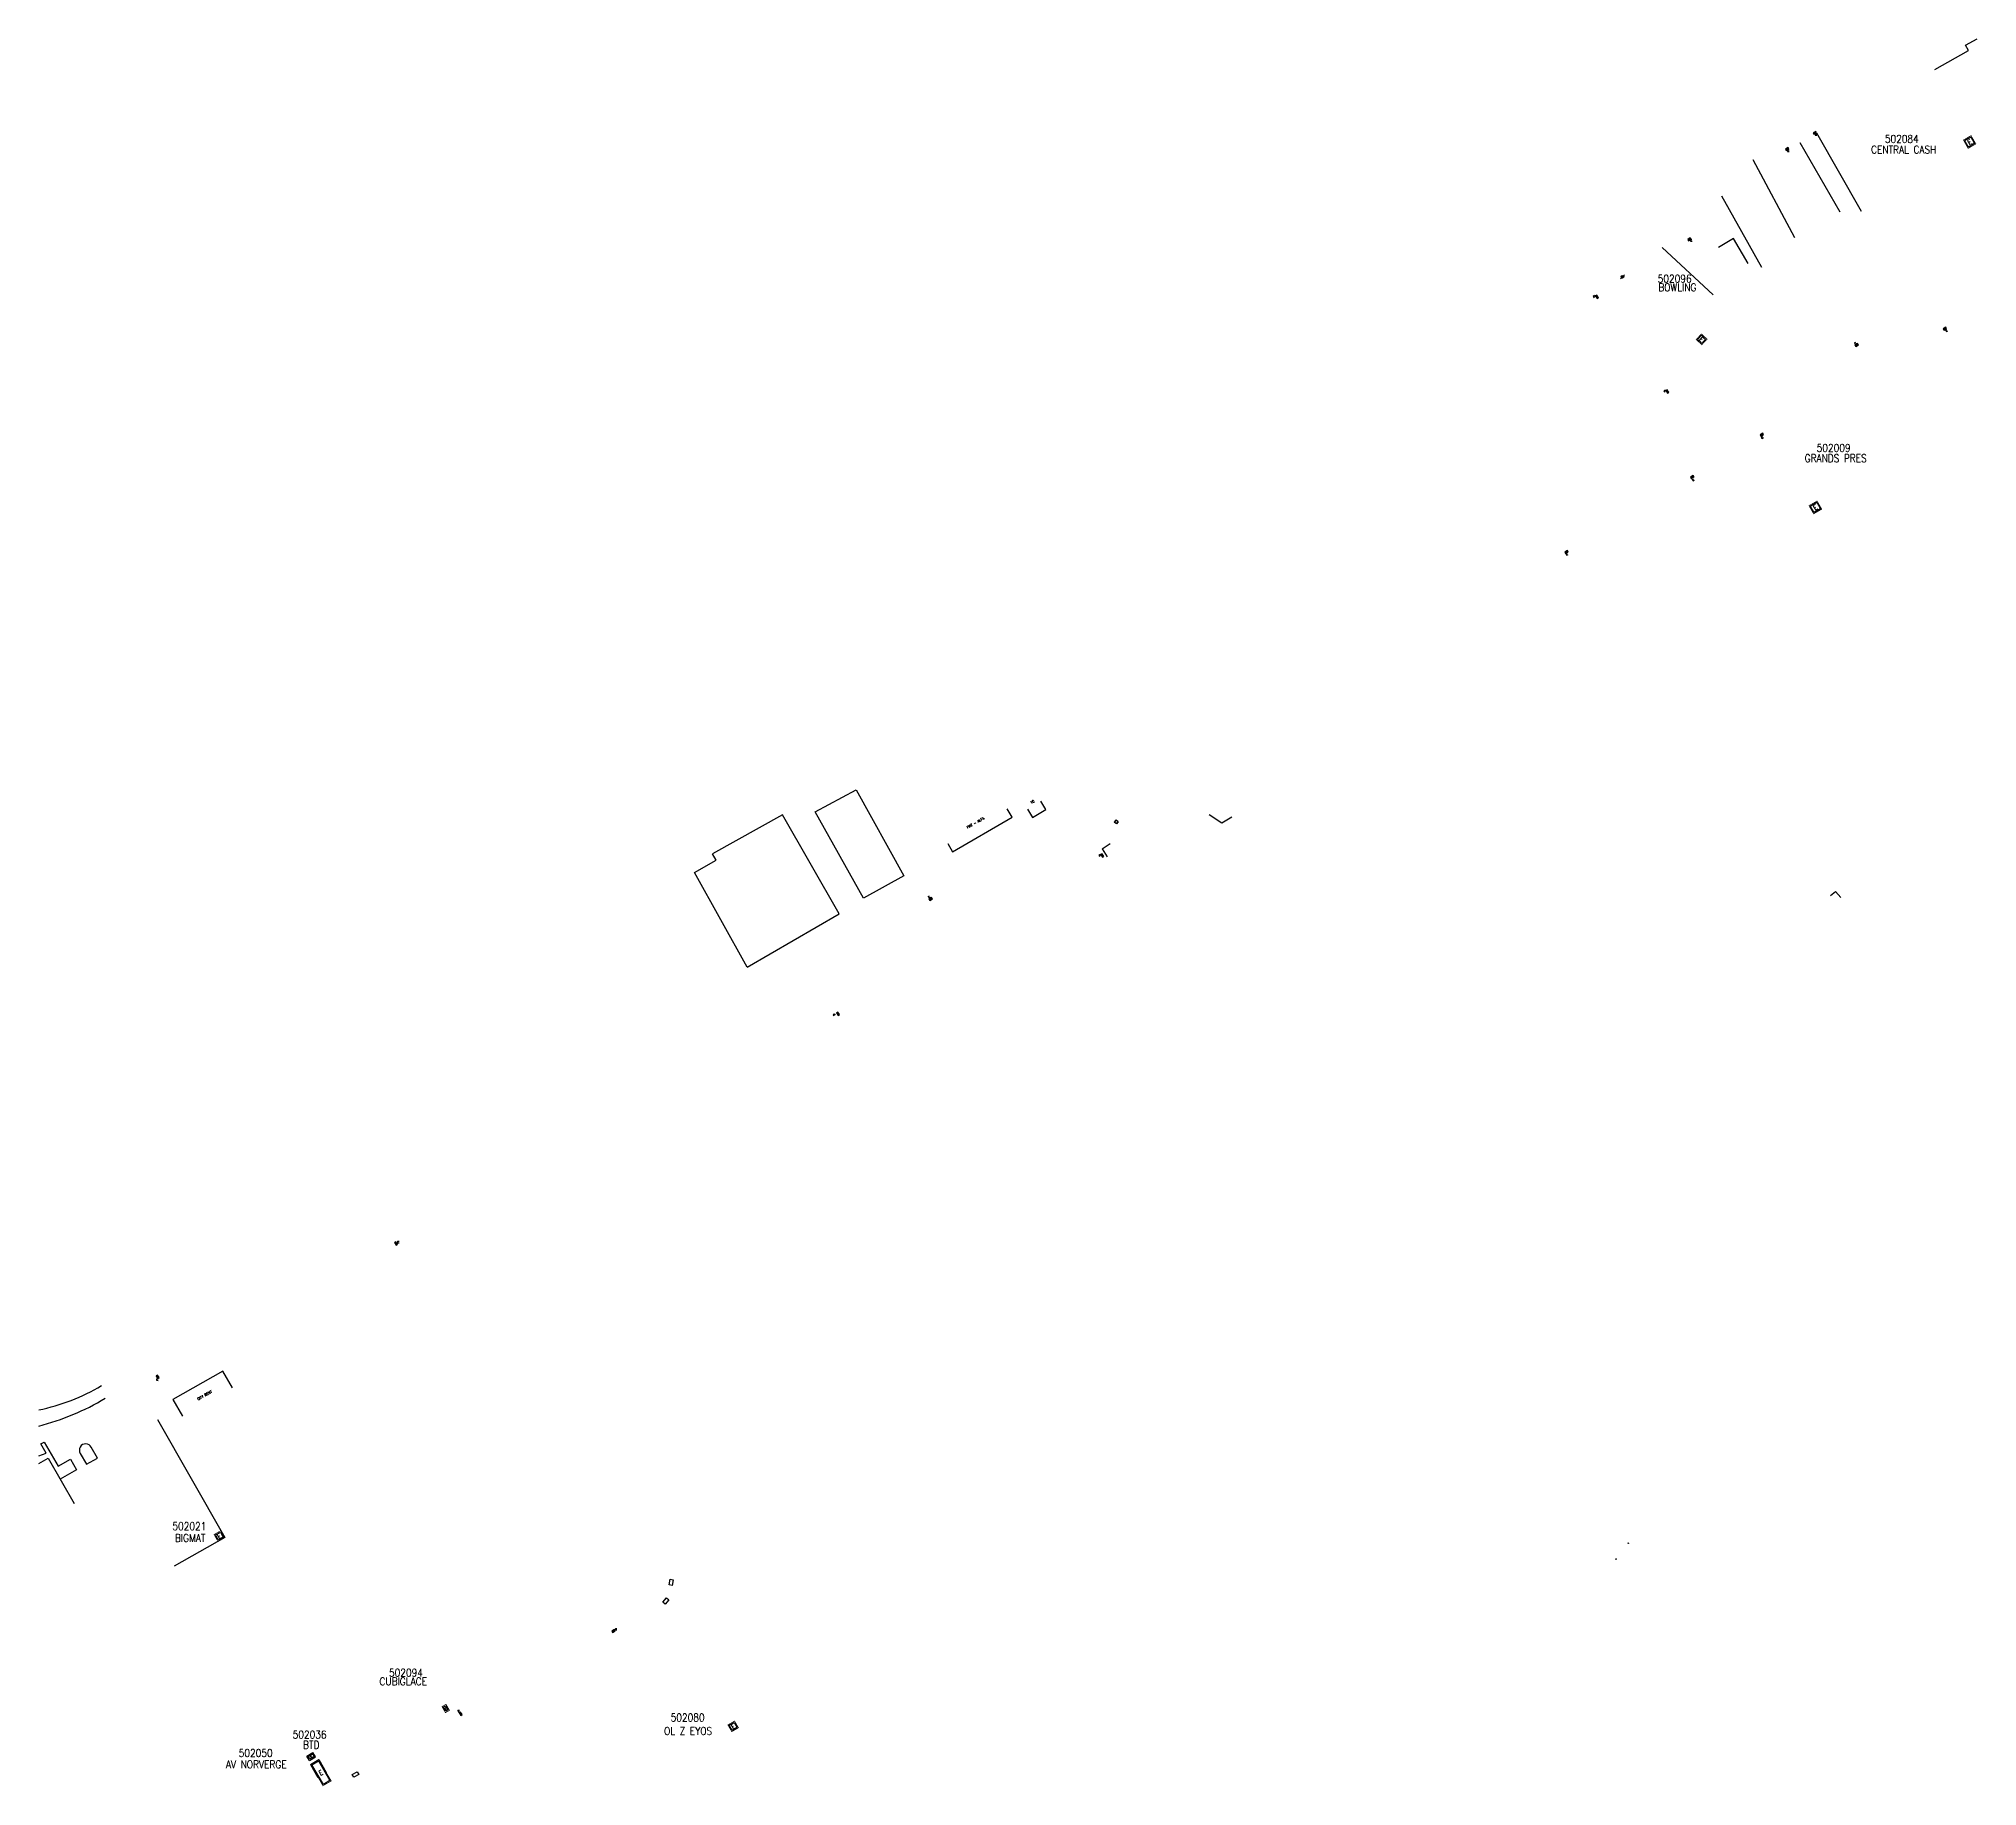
# Model space of a CAD drawing. Header units: millimetres. Extents: x 266000 to 267000, y 124030 to 124931.
import ezdxf
from ezdxf.enums import TextEntityAlignment as Align

# ---------------------------------------------------------------- set-up
doc = ezdxf.new("R2010")
doc.units = ezdxf.units.MM
doc.layers.get('0').update_dxf_attribs({"linetype": 'CONTINUOUS'})
for name, color, linetype in [('M_200', 7, 'CONTINUOUS'), ('O_200', 7, 'CONTINUOUS'), ('W0008', 7, 'CONTINUOUS'), ('W0017', 7, 'CONTINUOUS'), ('W0100', 7, 'CONTINUOUS'), ('W0310', 3, 'CONTINUOUS'), ('W0315', 3, 'CONTINUOUS'), ('W0420', 7, 'CONTINUOUS'), ('W0430', 7, 'CONTINUOUS'), ('W0454', 7, 'CONTINUOUS'), ('W0473', 7, 'CONTINUOUS'), ('W0984', 7, 'CONTINUOUS'), ('w0991', 7, 'CONTINUOUS'), ('W1102', 7, 'CONTINUOUS')]:
    doc.layers.add(name, color=color, linetype=linetype)
doc.styles.add('M_ROMANS', font='ROMANS.shx', dxfattribs={"width": 0.75})
doc.styles.get("Standard").update_dxf_attribs({"font": 'romans.shx', "width": 0.85})

# ---------------------------------------------------------------- blocks, each defined once
blk = doc.blocks.new('*U1')
at = {"layer": 'M_200', "color": 0, "linetype": 'Continuous', "const_width": 0.35, "flags": 128}
blk.add_lwpolyline([(1.5, 6.6), (4, 2.3), (0, 0), (-2.4, 4.3)], close=True, dxfattribs=at)
at = {"layer": 'M_200', "color": 0, "linetype": 'Continuous'}
blk.add_lwpolyline([(-1.8, 4.1), (1.4, 5.9), (3.3, 2.5), (0.2, 0.7)], close=True, dxfattribs=at)
at = {"layer": 'M_200', "insert": (0.8, 3.3), "char_height": 2.5, "width": 4.598, "attachment_point": 5, "rotation": 29.7839}
blk.add_mtext('E', dxfattribs=at)
at = {"layer": 'M_200', "color": 0, "linetype": 'Continuous', "width": 0.85}
for tag, p in [('NUM', (2, 17.1)), ('NOM', (2, 10.6))]:
    blk.add_attdef(tag, text='', height=4, dxfattribs=at).set_placement(p, align=Align.MIDDLE)
at = {"layer": 'M_200', "color": 0, "linetype": 'Continuous', "style": 'M_ROMANS', "width": 0.75, "flags": 3}
for tag, p in [('DEF_COUP', (1.9, -5.5)), ('DEF_TYPE', (1.9, -8)), ('DEF_LEG', (1.9, -3))]:
    blk.add_attdef(tag, text='', height=1.2, dxfattribs=at).set_placement(p, align=Align.MIDDLE)
blk = doc.blocks.new('*U2')
at = {"layer": 'M_200', "color": 0, "linetype": 'Continuous', "const_width": 0.35, "flags": 128}
blk.add_lwpolyline([(5.7, 0.2), (2.9, -2.7), (0, 0), (2.7, 2.9)], close=True, dxfattribs=at)
at = {"layer": 'M_200', "color": 0, "linetype": 'Continuous'}
blk.add_lwpolyline([(2.7, 2.2), (4.9, 0.2), (2.9, -2), (0.7, 0)], close=True, dxfattribs=at)
at = {"layer": 'M_200', "insert": (2.8, 0.1), "char_height": 2.5, "width": 4, "attachment_point": 5, "rotation": 317.3829}
blk.add_mtext('E', dxfattribs=at)
at = {"layer": 'M_200', "color": 0, "linetype": 'Continuous', "width": 0.85}
for tag, p in [('NUM', (2, 17.1)), ('NOM', (2, 10.6))]:
    blk.add_attdef(tag, text='', height=4, dxfattribs=at).set_placement(p, align=Align.MIDDLE)
at = {"layer": 'M_200', "color": 0, "linetype": 'Continuous', "style": 'M_ROMANS', "width": 0.75, "flags": 3}
for tag, p in [('DEF_COUP', (1.9, -5.5)), ('DEF_TYPE', (1.9, -8)), ('DEF_LEG', (1.9, -3))]:
    blk.add_attdef(tag, text='', height=1.2, dxfattribs=at).set_placement(p, align=Align.MIDDLE)
blk = doc.blocks.new('*U3')
at = {"layer": 'M_200', "color": 0, "linetype": 'Continuous', "const_width": 0.35, "flags": 128}
blk.add_lwpolyline([(1.8, 6.6), (4.2, 2.4), (0, 0), (-2.4, 4.2)], close=True, dxfattribs=at)
at = {"layer": 'M_200', "color": 0, "linetype": 'Continuous'}
blk.add_lwpolyline([(-1.7, 4), (1.6, 6), (3.5, 2.6), (0.2, 0.7)], close=True, dxfattribs=at)
at = {"layer": 'M_200', "insert": (0.9, 3.3), "char_height": 2.5, "width": 4.872, "attachment_point": 5, "rotation": 29.8022}
blk.add_mtext('E', dxfattribs=at)
at = {"layer": 'M_200', "color": 0, "linetype": 'Continuous', "width": 0.85}
for tag, p in [('NUM', (2, 17.1)), ('NOM', (2, 10.6))]:
    blk.add_attdef(tag, text='', height=4, dxfattribs=at).set_placement(p, align=Align.MIDDLE)
at = {"layer": 'M_200', "color": 0, "linetype": 'Continuous', "style": 'M_ROMANS', "width": 0.75, "flags": 3}
for tag, p in [('DEF_COUP', (1.9, -5.5)), ('DEF_TYPE', (1.9, -8)), ('DEF_LEG', (1.9, -3))]:
    blk.add_attdef(tag, text='', height=1.2, dxfattribs=at).set_placement(p, align=Align.MIDDLE)
blk = doc.blocks.new('*U4')
at = {"layer": 'M_200', "color": 0, "linetype": 'Continuous', "const_width": 0.35, "flags": 128}
blk.add_lwpolyline([(0.3, 4.3), (2.1, 1.2), (0, 0), (-1.8, 3.1)], close=True, dxfattribs=at)
at = {"layer": 'M_200', "color": 0, "linetype": 'Continuous'}
blk.add_lwpolyline([(-1.1, 2.9), (0.1, 3.6), (1.4, 1.4), (0.2, 0.7)], close=True, dxfattribs=at)
at = {"layer": 'M_200', "insert": (0.2, 2.1), "char_height": 1.34, "width": 1.285, "attachment_point": 5, "rotation": 30.2668}
blk.add_mtext('E', dxfattribs=at)
at = {"layer": 'M_200', "color": 0, "linetype": 'Continuous', "width": 0.85}
for tag, p in [('NUM', (2, 17.1)), ('NOM', (2, 10.6))]:
    blk.add_attdef(tag, text='', height=4, dxfattribs=at).set_placement(p, align=Align.MIDDLE)
at = {"layer": 'M_200', "color": 0, "linetype": 'Continuous', "style": 'M_ROMANS', "width": 0.75, "flags": 3}
for tag, p in [('DEF_COUP', (1.9, -5.5)), ('DEF_TYPE', (1.9, -8)), ('DEF_LEG', (1.9, -3))]:
    blk.add_attdef(tag, text='', height=1.2, dxfattribs=at).set_placement(p, align=Align.MIDDLE)
blk = doc.blocks.new('*U5')
at = {"layer": 'M_200', "color": 0, "linetype": 'Continuous', "const_width": 0.35, "flags": 128}
blk.add_lwpolyline([(1.8, 4), (3.1, 1.8), (0, 0), (-1.3, 2.2)], close=True, dxfattribs=at)
at = {"layer": 'M_200', "color": 0, "linetype": 'Continuous'}
blk.add_lwpolyline([(-0.6, 2), (1.6, 3.3), (2.4, 2), (0.2, 0.7)], close=True, dxfattribs=at)
at = {"layer": 'M_200', "insert": (1, 2), "char_height": 1.27, "width": 1.826, "attachment_point": 5, "rotation": 30.3963}
blk.add_mtext('E', dxfattribs=at)
at = {"layer": 'M_200', "color": 0, "linetype": 'Continuous', "width": 0.85}
for tag, p in [('NUM', (2, 17.1)), ('NOM', (2, 10.6))]:
    blk.add_attdef(tag, text='', height=4, dxfattribs=at).set_placement(p, align=Align.MIDDLE)
at = {"layer": 'M_200', "color": 0, "linetype": 'Continuous', "style": 'M_ROMANS', "width": 0.75, "flags": 3}
for tag, p in [('DEF_COUP', (1.9, -5.5)), ('DEF_TYPE', (1.9, -8)), ('DEF_LEG', (1.9, -3))]:
    blk.add_attdef(tag, text='', height=1.2, dxfattribs=at).set_placement(p, align=Align.MIDDLE)
blk = doc.blocks.new('*U6')
at = {"layer": 'M_200', "color": 0, "linetype": 'Continuous', "const_width": 0.35, "flags": 128}
blk.add_lwpolyline([(-2.2, 13.5), (4.3, 2.5), (0, 0), (-6.4, 11)], close=True, dxfattribs=at)
at = {"layer": 'M_200', "color": 0, "linetype": 'Continuous'}
blk.add_lwpolyline([(-5.7, 10.8), (-2.3, 12.8), (3.6, 2.7), (0.2, 0.7)], close=True, dxfattribs=at)
at = {"layer": 'M_200', "insert": (-1.1, 6.7), "char_height": 2.5, "width": 4.954, "attachment_point": 5, "rotation": 30.3963}
blk.add_mtext('E', dxfattribs=at)
at = {"layer": 'M_200', "color": 0, "linetype": 'Continuous', "width": 0.85}
for tag, p in [('NUM', (2, 17.1)), ('NOM', (2, 10.6))]:
    blk.add_attdef(tag, text='', height=4, dxfattribs=at).set_placement(p, align=Align.MIDDLE)
at = {"layer": 'M_200', "color": 0, "linetype": 'Continuous', "style": 'M_ROMANS', "width": 0.75, "flags": 3}
for tag, p in [('DEF_COUP', (1.9, -5.5)), ('DEF_TYPE', (1.9, -8)), ('DEF_LEG', (1.9, -3))]:
    blk.add_attdef(tag, text='', height=1.2, dxfattribs=at).set_placement(p, align=Align.MIDDLE)
blk = doc.blocks.new('*U13')
at = {"flags": 128}
for points in [[(0.8, 0.8), (-0.8, 0.8)], [(-0.8, 0.8), (-0.8, 0)], [(0.8, 0.8), (-0.8, 0)], [(-0.8, 0), (0.8, 0)], [(0.8, 0), (0.8, 0.8)], [(-1.2, -0.3), (-0.4, -0.3)], [(-1.2, -0.3), (-1.2, -1.1)], [(-1.2, -0.7), (-0.8, -0.7)], [(-1.2, -1.1), (-0.4, -1.1)]]:
    blk.add_lwpolyline(points, dxfattribs=at)
blk = doc.blocks.new('*U10')
at = {"flags": 128}
for points in [[(0.8, 0.8), (-0.8, 0.8)], [(-0.8, 0.8), (-0.8, 0)], [(0.8, 0.8), (-0.8, 0)], [(-0.8, 0), (0.8, 0)], [(0.8, 0), (0.8, 0.8)], [(-0.1, -0.5), (0.7, -0.5)], [(-0.1, -0.5), (-0.1, -1.3)], [(-0.1, -0.9), (0.3, -0.9)], [(-0.1, -1.3), (0.7, -1.3)]]:
    blk.add_lwpolyline(points, dxfattribs=at)
blk = doc.blocks.new('*U12')
at = {"flags": 128}
for points in [[(0.8, 0.8), (-0.8, 0.8)], [(-0.8, 0.8), (-0.8, 0)], [(0.8, 0.8), (-0.8, 0)], [(-0.8, 0), (0.8, 0)], [(-0.4, 1.9), (0.4, 1.9)], [(-0.4, 1.9), (-0.4, 1.1)], [(-0.4, 1.5), (0, 1.5)], [(-0.4, 1.1), (0.4, 1.1)], [(0.8, 0), (0.8, 0.8)]]:
    blk.add_lwpolyline(points, dxfattribs=at)
blk = doc.blocks.new('*U11')
at = {"flags": 128}
for points in [[(0.8, 0.8), (-0.8, 0.8)], [(-0.8, 0.8), (-0.8, 0)], [(0.8, 0.8), (-0.8, 0)], [(-0.8, 0), (0.8, 0)], [(0.8, 0), (0.8, 0.8)], [(-0.9, -0.5), (-0.1, -0.5)], [(-0.9, -0.5), (-0.9, -1.3)], [(-0.9, -0.9), (-0.5, -0.9)], [(-0.9, -1.3), (-0.1, -1.3)]]:
    blk.add_lwpolyline(points, dxfattribs=at)
blk = doc.blocks.new('*U8')
at = {"flags": 128}
for points in [[(0.8, 0.8), (-0.8, 0.8)], [(-0.8, 0.8), (-0.8, 0)], [(0.8, 0.8), (-0.8, 0)], [(-0.8, 0), (0.8, 0)], [(0.8, 0), (0.8, 0.8)], [(-0.6, -0.7), (0.2, -0.7)], [(-0.6, -0.7), (-0.6, -1.5)], [(-0.6, -1.1), (-0.2, -1.1)], [(-0.6, -1.5), (0.2, -1.5)]]:
    blk.add_lwpolyline(points, dxfattribs=at)
blk = doc.blocks.new('*U9')
at = {"flags": 128}
for points in [[(0.8, 0.8), (-0.8, 0.8)], [(-0.8, 0.8), (-0.8, 0)], [(0.8, 0.8), (-0.8, 0)], [(-0.8, 0), (0.8, 0)], [(0.8, 0), (0.8, 0.8)], [(-0.7, -0.3), (0.1, -0.3)], [(-0.7, -0.3), (-0.7, -1.1)], [(-0.7, -0.7), (-0.3, -0.7)], [(-0.7, -1.1), (0.1, -1.1)]]:
    blk.add_lwpolyline(points, dxfattribs=at)
blk = doc.blocks.new('*U15')
at = {"flags": 128}
for points in [[(0.8, 0.8), (-0.8, 0.8)], [(-0.8, 0.8), (-0.8, 0)], [(0.8, 0.8), (-0.8, 0)], [(-0.8, 0), (0.8, 0)], [(0.8, 0), (0.8, 0.8)], [(-1.1, -0.3), (-0.3, -0.3)], [(-1.1, -0.3), (-1.1, -1.1)], [(-1.1, -0.7), (-0.7, -0.7)], [(-1.1, -1.1), (-0.3, -1.1)]]:
    blk.add_lwpolyline(points, dxfattribs=at)
blk = doc.blocks.new('*U14')
at = {"flags": 128}
for points in [[(0.8, 0.8), (-0.8, 0.8)], [(-0.8, 0.8), (-0.8, 0)], [(0.8, 0.8), (-0.8, 0)], [(-0.8, 0), (0.8, 0)], [(0.8, 0), (0.8, 0.8)], [(-1.1, -1.2), (-0.3, -1.2)], [(-1.1, -1.2), (-1.1, -2)], [(-1.1, -1.6), (-0.7, -1.6)], [(-1.1, -2), (-0.3, -2)]]:
    blk.add_lwpolyline(points, dxfattribs=at)
blk = doc.blocks.new('*U16')
at = {"flags": 128}
for points in [[(-0.4, 0.9), (-1, 1.3)], [(0.8, 0.8), (-0.8, 0.8)], [(-0.8, 0.8), (-0.8, 0)], [(0.8, 0.8), (-0.8, 0)], [(-0.8, 0), (0.8, 0)], [(0.1, 1.6), (-0.6, 2)], [(-0.1, 1.2), (-0.5, 1.4)], [(-0.4, 0.9), (0.1, 1.6)], [(0.8, 0), (0.8, 0.8)]]:
    blk.add_lwpolyline(points, dxfattribs=at)
blk = doc.blocks.new('*U17')
at = {"layer": 'M_200', "color": 0, "linetype": 'Continuous', "const_width": 0.35, "flags": 128}
blk.add_lwpolyline([(4, -4), (0, -4), (0, 0), (4, 0)], close=True, dxfattribs=at)
at = {"layer": 'M_200', "color": 0, "linetype": 'Continuous'}
blk.add_lwpolyline([(3.5, -0.5), (3.5, -3.5), (0.5, -3.5), (0.5, -0.5)], close=True, dxfattribs=at)
at = {"layer": 'M_200', "insert": (2, -2), "char_height": 2.5, "width": 3.978, "attachment_point": 5, "rotation": 269.457}
blk.add_mtext('E', dxfattribs=at)
at = {"layer": 'M_200', "color": 0, "linetype": 'Continuous', "width": 0.85}
for tag, p in [('NUM', (2, 17.1)), ('NOM', (2, 10.6))]:
    blk.add_attdef(tag, text='', height=4, dxfattribs=at).set_placement(p, align=Align.MIDDLE)
at = {"layer": 'M_200', "color": 0, "linetype": 'Continuous', "style": 'M_ROMANS', "width": 0.75, "flags": 3}
for tag, p in [('DEF_COUP', (1.9, -5.5)), ('DEF_TYPE', (1.9, -8)), ('DEF_LEG', (1.9, -3))]:
    blk.add_attdef(tag, text='', height=1.2, dxfattribs=at).set_placement(p, align=Align.MIDDLE)
blk = doc.blocks.new('*U19')
at = {"flags": 128}
for points in [[(0.8, 0.8), (-0.8, 0.8)], [(-0.8, 0.8), (-0.8, 0)], [(0.8, 0.8), (-0.8, 0)], [(-0.8, 0), (0.8, 0)], [(-0.6, 1.6), (-0.1, 2.3)], [(-0.6, 1.6), (0.1, 1.1)], [(-0.2, 1.4), (0, 1.7)], [(0.1, 1.1), (0.6, 1.8)], [(0.8, 0), (0.8, 0.8)]]:
    blk.add_lwpolyline(points, dxfattribs=at)
blk = doc.blocks.new('*U20')
at = {"flags": 128}
for points in [[(-2.3, 0.3), (-1.8, 1)], [(-2.3, 0.3), (-1.6, -0.1)], [(-2, 0.1), (-1.7, 0.4)], [(-1.6, -0.1), (-1.2, 0.5)], [(0.8, 0.8), (-0.8, 0.8)], [(-0.8, 0.8), (-0.8, 0)], [(0.8, 0.8), (-0.8, 0)], [(-0.8, 0), (0.8, 0)], [(0.8, 0), (0.8, 0.8)]]:
    blk.add_lwpolyline(points, dxfattribs=at)
blk = doc.blocks.new('T430')
at = {"flags": 128}
for points in [[(0.8, 0.8), (-0.8, 0.8)], [(-0.8, 0.8), (-0.8, 0)], [(0.8, 0.8), (-0.8, 0)], [(-0.8, 0), (0.8, 0)], [(-0.4, 2.1), (0.4, 2.1)], [(-0.4, 2.1), (-0.4, 1.3)], [(-0.4, 1.7), (0, 1.7)], [(-0.4, 1.3), (0.4, 1.3)], [(0.8, 0), (0.8, 0.8)]]:
    blk.add_lwpolyline(points, dxfattribs=at)
blk = doc.blocks.new('T473')
for p, q in [((-0.166667, 0.166667), (0.166667, -0.166667)), ((-0.166667, -0.166667), (0.166667, 0.166667)), ((0.500001, 0.500001), (1.000002, 1.000002)), ((-1.000002, -1.000002), (-0.500001, -0.500001))]:
    blk.add_line(p, q)
blk.add_ellipse((0, 0), major_axis=(0.471405, 0.471405), ratio=1, start_param=5.4977871438, end_param=11.780972451)
blk = doc.blocks.new('T420')
for p, q in [((0.7, 0.7), (-0.8, 0.7)), ((-0.8, 0.7), (-0.8, -0.8)), ((0.7, 0.7), (0.7, -0.8)), ((0.7, -0.8), (-0.8, -0.8))]:
    blk.add_line(p, q)
blk.add_ellipse((0, 0), major_axis=(-0.53, 0.53), ratio=1, start_param=3.926991, end_param=10.210176)
blk = doc.blocks.new('*U23')
at = {"flags": 128}
for points in [[(0.8, 0.8), (-0.8, 0.8)], [(-0.8, 0.8), (-0.8, 0)], [(0.8, 0.8), (-0.8, 0)], [(-0.8, 0), (0.8, 0)], [(0.8, 0), (0.8, 0.8)], [(1.5, 1.1), (1.1, 0.4)], [(1.1, 0.4), (1.8, 0)], [(1.3, 0.8), (1.7, 0.6)], [(1.5, 1.1), (2.2, 0.7)]]:
    blk.add_lwpolyline(points, dxfattribs=at)
blk = doc.blocks.new('M_200_59')
at = {"layer": 'M_200', "color": 0, "linetype": 'Continuous', "const_width": 0.35, "flags": 128}
blk.add_lwpolyline([(4, 4), (4, 0), (0, 0), (0, 4)], close=True, dxfattribs=at)
at = {"layer": 'M_200', "color": 0, "linetype": 'Continuous'}
blk.add_lwpolyline([(0.5, 3.5), (3.5, 3.5), (3.5, 0.5), (0.5, 0.5)], close=True, dxfattribs=at)
at = {"layer": 'M_200', "insert": (2, 2), "char_height": 2.5, "width": 4, "attachment_point": 5}
blk.add_mtext('E', dxfattribs=at)
at = {"layer": 'M_200', "color": 0, "linetype": 'Continuous', "width": 0.85}
for tag, p in [('NUM', (2, 17.1)), ('NOM', (2, 10.6))]:
    blk.add_attdef(tag, text='', height=4, dxfattribs=at).set_placement(p, align=Align.MIDDLE)
at = {"layer": 'M_200', "color": 0, "linetype": 'Continuous', "style": 'M_ROMANS', "width": 0.75, "flags": 3}
for tag, p in [('DEF_COUP', (1.9, -5.5)), ('DEF_TYPE', (1.9, -8)), ('DEF_LEG', (1.9, -3))]:
    blk.add_attdef(tag, text='', height=1.2, dxfattribs=at).set_placement(p, align=Align.MIDDLE)
blk = doc.blocks.new('O_200_01')
at = {"color": 0, "linetype": 'Continuous', "flags": 128}
blk.add_lwpolyline([(-1.5, 0.8), (1.5, 0.8), (1.5, -0.8), (-1.5, -0.8), (-1.5, 0.8)], dxfattribs=at)
at = {"color": 0, "linetype": 'Continuous', "width": 0.75, "flags": 3}
for tag, p in [('DEF_COUP', (0, -5.1)), ('DEF_TYPE', (0, -7.6)), ('DEF_LEG', (0, -2.6))]:
    blk.add_attdef(tag, text='', height=1.2, dxfattribs=at).set_placement(p, align=Align.MIDDLE)
blk = doc.blocks.new('*U25')
at = {"flags": 128}
for points in [[(0.8, 0.8), (-0.8, 0.8)], [(-0.8, 0.8), (-0.8, 0)], [(0.8, 0.8), (-0.8, 0)], [(-0.8, 0), (0.8, 0)], [(0.8, 0), (0.8, 0.8)], [(0.5, -0.7), (0.9, 0)], [(0.5, -0.7), (1.1, -1.1)], [(0.8, -0.9), (1, -0.6)], [(1.1, -1.1), (1.6, -0.5)]]:
    blk.add_lwpolyline(points, dxfattribs=at)
blk = doc.blocks.new('*U18')
at = {"flags": 128}
for points in [[(0.8, 0.8), (-0.8, 0.8)], [(-0.8, 0.8), (-0.8, 0)], [(0.8, 0.8), (-0.8, 0)], [(-0.8, 0), (0.8, 0)], [(0.8, 0), (0.8, 0.8)], [(-0.1, -0.1), (-0.5, -0.8)], [(-0.5, -0.8), (0.2, -1.2)], [(-0.3, -0.5), (0, -0.7)], [(-0.1, -0.1), (0.6, -0.5)]]:
    blk.add_lwpolyline(points, dxfattribs=at)

msp = doc.modelspace()

# ---------------------------------------------------------------- linework, layer by layer
at = {"layer": 'W0008', "color": 252}
for centre, radius, start, end in [((265978, 124329.1), 107.6, 281.7833, 300.3981), ((265967.9, 124340.5), 129.1, 284.4036, 300.9285)]:
    msp.add_arc(centre, radius, start, end, dxfattribs=at)
at = {"layer": 'W0017', "color": 252, "flags": 128}
msp.add_lwpolyline([(266000, 124200), (266003.9, 124201.4), (266001.1, 124206.3), (266002.8, 124207.2), (266010, 124194.7), (266016.4, 124198.3), (266019.4, 124192.9), (266011, 124188.1)], dxfattribs=at)
msp.add_lwpolyline([(266030.3, 124198.9), (266027.1, 124204.5, 1.033819), (266021.4, 124201.3), (266024.6, 124195.7)], format="xyb", close=True, dxfattribs=at)
at = {"layer": 'W0100', "color": 252, "flags": 128}
for points in [[(266978.1, 124915.2), (266995.5, 124925), (266994, 124927.7), (267000, 124931)], [(266917.1, 124882.6), (266940.1, 124842.2)], [(266908.5, 124877.5), (266929.2, 124841.8)], [(266884.2, 124868.7), (266905.7, 124828.5)], [(266868, 124850), (266888.7, 124813.3)], [(266837.4, 124823.4), (266863.7, 124799)], [(266881.9, 124815.2), (266874.3, 124828), (266866.5, 124823.4)], [(266383.7, 124530.8), (266347.6, 124510.6)], [(266412.9, 124479.6), (266383.7, 124530.8)], [(266468.9, 124516), (266471.4, 124511.7), (266502.1, 124529.5), (266499.6, 124533.8)], [(266510.1, 124533.6), (266512.6, 124529.3), (266519.5, 124533.4), (266517, 124537.7)], [(266615.4, 124529.5), (266610.3, 124526.4), (266603.7, 124530.8)], [(266349.5, 124507.3), (266347.6, 124510.6)], [(266548.5, 124513.2), (266552.7, 124515.9)], [(266548.5, 124513.2), (266551.1, 124509)], [(266338.2, 124500.9), (266349.5, 124507.3)], [(266365.5, 124452.1), (266338.2, 124500.9)], [(266365.5, 124452.1), (266412.9, 124479.6), (266410.8, 124483.3)], [(266099.9, 124235.1), (266094.9, 124243.8), (266094.9, 124243.8), (266094.9, 124243.8), (266069.2, 124229.1), (266069.2, 124229.1), (266069.2, 124229.1), (266069.2, 124229.1), (266074.2, 124220.5)], [(266061.2, 124218.8), (266095.9, 124158), (266069.9, 124143.2)], [(266000, 124196.2), (266004.8, 124198.9), (266018.2, 124175.5)], [(266139.6, 124043), (266138.3, 124045.2)], [(266139.6, 124043), (266142.7, 124044.8)], [(266140.1, 124040.8), (266144, 124034.2)], [(266142.7, 124044.8), (266141.4, 124047)], [(266144.4, 124043.4), (266148.3, 124036.7)]]:
    msp.add_lwpolyline(points, dxfattribs=at)
msp.add_lwpolyline([(266400.5, 124532.2), (266421.7, 124543.6), (266446.3, 124499.2), (266425.4, 124487.8)], close=True, dxfattribs=at)
at = {"layer": 'W0310', "color": 252, "flags": 128}
msp.add_lwpolyline([(266929.7, 124488), (266926.9, 124491.1)], dxfattribs=at)
at = {"layer": 'W0315', "color": 252, "flags": 128}
msp.add_lwpolyline([(266924.3, 124489.1), (266926.9, 124491.1)], dxfattribs=at)
at = {"layer": 'W0454', "color": 252}
for centre in [(266820, 124155), (266813.7, 124146.8)]:
    msp.add_circle(centre, 0.125, dxfattribs=at)
at = {"layer": 'W1102', "color": 252, "flags": 128}
for points in [[(266138.3, 124045.2), (266141.4, 124047)], [(266140.1, 124040.8), (266144.4, 124043.4)]]:
    msp.add_lwpolyline(points, dxfattribs=at)

# ---------------------------------------------------------------- block references
at = {"layer": 'M_200'}
ref = msp.add_blockref('*U1', (266995.3, 124874.5), dxfattribs=at)
ref.add_attrib('NUM', '502084', dxfattribs={"color": 0, "linetype": 'Continuous', "height": 4, "width": 0.85}).set_placement((266961.1, 124879.4), align=Align.MIDDLE)
ref.add_attrib('NOM', 'CENTRAL CASH', dxfattribs={"color": 0, "linetype": 'Continuous', "height": 4, "width": 0.85}).set_placement((266962.1, 124873.9), align=Align.MIDDLE)
ref = msp.add_blockref('*U2', (266855, 124775.9), dxfattribs=at)
ref.add_attrib('NUM', '502096', dxfattribs={"color": 0, "linetype": 'Continuous', "height": 4, "width": 0.85}).set_placement((266843.9, 124807.3), align=Align.MIDDLE)
ref.add_attrib('NOM', 'BOWLING', dxfattribs={"color": 0, "linetype": 'Continuous', "height": 4, "width": 0.85}).set_placement((266845.3, 124802.8), align=Align.MIDDLE)
ref = msp.add_blockref('*U3', (266915.6, 124686), dxfattribs=at)
ref.add_attrib('NUM', '502009', dxfattribs={"color": 0, "linetype": 'Continuous', "height": 4, "width": 0.85}).set_placement((266925.9, 124720), align=Align.MIDDLE)
ref.add_attrib('NOM', 'GRANDS PRES', dxfattribs={"color": 0, "linetype": 'Continuous', "height": 4, "width": 0.85}).set_placement((266927, 124714.7), align=Align.MIDDLE)
ref = msp.add_blockref('M_200_59', (266092.4, 124156), dxfattribs=dict(at, rotation=29.67747763210108))
ref.add_attrib('NUM', '502021', dxfattribs={"color": 0, "linetype": 'Continuous', "height": 4, "width": 0.85}).set_placement((266077.7, 124163.8), align=Align.MIDDLE)
ref.add_attrib('NOM', 'BIGMAT', dxfattribs={"color": 0, "linetype": 'Continuous', "height": 4, "width": 0.85}).set_placement((266078.1, 124157.7), align=Align.MIDDLE)
ref = msp.add_blockref('*U4', (266209.8, 124067.6), dxfattribs=at)
ref.add_attrib('NUM', '502094', dxfattribs={"color": 0, "linetype": 'Continuous', "height": 4, "width": 0.85}).set_placement((266189.4, 124088.2), align=Align.MIDDLE)
ref.add_attrib('NOM', 'CUBIGLACE', dxfattribs={"color": 0, "linetype": 'Continuous', "height": 4, "width": 0.85}).set_placement((266188, 124083.7), align=Align.MIDDLE)
ref = msp.add_blockref('*U17', (266357.5, 124057.8), dxfattribs=dict(at, rotation=120.142250431311))
ref.add_attrib('NUM', '502080', dxfattribs={"color": 0, "linetype": 'Continuous', "height": 4, "width": 0.85}).set_placement((266334.7, 124065.1), align=Align.MIDDLE)
ref.add_attrib('NOM', 'OL Z EYOS', dxfattribs={"color": 0, "linetype": 'Continuous', "height": 4, "width": 0.85}).set_placement((266335, 124058.1), align=Align.MIDDLE)
ref = msp.add_blockref('*U5', (266139.6, 124043), dxfattribs=at)
ref.add_attrib('NUM', '502036', dxfattribs={"color": 0, "linetype": 'Continuous', "height": 4, "width": 0.85}).set_placement((266139.7, 124056.3), align=Align.MIDDLE)
ref.add_attrib('NOM', 'BTD', dxfattribs={"color": 0, "linetype": 'Continuous', "height": 4, "width": 0.85}).set_placement((266140.6, 124051), align=Align.MIDDLE)
ref = msp.add_blockref('*U6', (266146.6, 124029.9), dxfattribs=at)
ref.add_attrib('NUM', '502050', dxfattribs={"color": 0, "linetype": 'Continuous', "height": 4, "width": 0.85}).set_placement((266111.9, 124046.8), align=Align.MIDDLE)
ref.add_attrib('NOM', 'AV NORVERGE', dxfattribs={"color": 0, "linetype": 'Continuous', "height": 4, "width": 0.85}).set_placement((266112.2, 124040.9), align=Align.MIDDLE)
at = {"layer": 'O_200'}
for p, rotation in [((266326.3, 124134.8), 80.03819273111844), ((266323.5, 124125.2), 49.0424507050904), ((266163.4, 124035.7), 209.1789213179235)]:
    msp.add_blockref('O_200_01', p, dxfattribs=dict(at, rotation=rotation))
at = {"layer": 'W0420', "rotation": 319.7728923563294}
msp.add_blockref('T420', (266555.9, 124527.1), dxfattribs=at)
at = {"layer": 'W0430'}
for name, p, rotation in [('*U18', (266916.4, 124882.2), 30.39763005506485), ('*U18', (266902.2, 124873.8), 30.39763005506485), ('*U16', (266851.3, 124828), 213.7280340269807), ('*U13', (266803.5, 124797.7), 300.4281019689599), ('*U10', (266983.5, 124781.2), 30.44233886968092), ('*U12', (266938, 124772.7), 30.44233886968092), ('*U13', (266839.8, 124748.9), 300.6590485040514), ('*U11', (266889.1, 124726.5), 29.85471804693947), ('*U8', (266853.2, 124704.6), 29.8547180483857), ('*U9', (266788.3, 124665.9), 29.8547180483857), ('*U15', (266548.3, 124509.5), 301.9569577312026), ('T430', (266460.3, 124487), 30.23836293231078), ('*U14', (266412, 124427.9), 305.9681396528317), ('*U19', (266184, 124309.4), 303.1340802605641), ('*U25', (266061, 124240.6), 304.9964237469523), ('*U23', (266296.7, 124109.4), 29.42604352799502), ('*U20', (266217.3, 124066.8), 303.8926143964738)]:
    msp.add_blockref(name, p, dxfattribs=dict(at, rotation=rotation))
at = {"layer": 'W0473'}
msp.add_blockref('T473', (266817, 124808.3), dxfattribs=at)

# ---------------------------------------------------------------- texts
at = {"layer": 'W0984', "color": 252}
for s, rotation, p in [('FIAT - ALFA', 30.063, (266483.2, 124526.6)), ('CITY RENT', 29.6775, (266085.6, 124231.3))]:
    msp.add_text(s, height=1.25, rotation=rotation, dxfattribs=at).set_placement(p, align=Align.MIDDLE)
at = {"layer": 'w0991', "color": 252}
msp.add_text('10', height=1.25, rotation=30.2354, dxfattribs=at).set_placement((266512.5, 124537.4), align=Align.MIDDLE)

doc.saveas('drawing.dxf')
